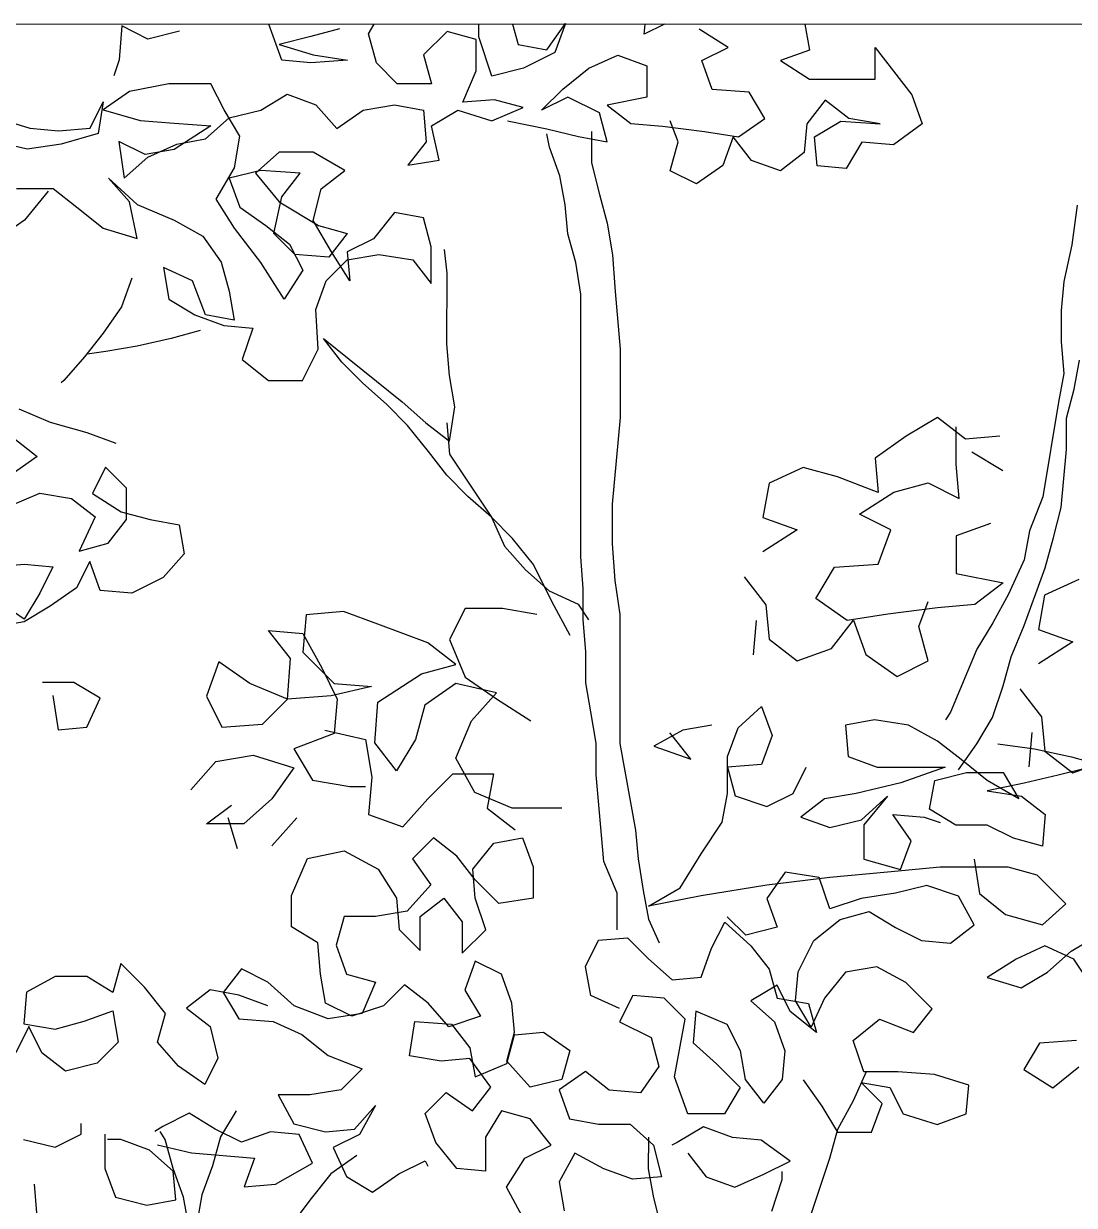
# Model space of a CAD drawing. Header units: millimetres. Extents: x 2810.5 to 2848.4, y 1624.4 to 1676.1.
# Drawn here: x 2836.971 to 2838.274, y 1652.16 to 1653.626 of the extents above; entities that cross this region are included whole.
import ezdxf

# ---------------------------------------------------------------- set-up
doc = ezdxf.new("R2010")
doc.units = ezdxf.units.MM
doc.layers.add('PROIEZIONI_projections', color=145, linetype='Continuous', lineweight=13)
doc.layers.add('VERDE_ALBERI', color=104, linetype='Continuous')

msp = doc.modelspace()

# ---------------------------------------------------------------- linework, layer by layer
at = {"layer": 'PROIEZIONI_projections'}
msp.add_lwpolyline([(2840.414, 1653.6251), (2836.2066, 1653.6251), (2836.2066, 1651.053), (2840.414, 1651.053)], close=True, dxfattribs=at)
at = {"layer": 'VERDE_ALBERI'}
for p, q in [((2837.0925, 1653.6228), (2837.0892, 1653.5805)), ((2837.1251, 1653.6065), (2837.0925, 1653.6228)), ((2837.1642, 1653.6162), (2837.1251, 1653.6065)), ((2837.2911, 1653.5803), (2837.2749, 1653.6251)), ((2837.3628, 1653.6193), (2837.327, 1653.6096)), ((2837.3986, 1653.6128), (2837.4059, 1653.6251)), ((2837.4964, 1653.6159), (2837.467, 1653.5867)), ((2837.5322, 1653.6061), (2837.4964, 1653.6159)), ((2837.5354, 1653.6094), (2837.5354, 1653.6251)), ((2837.5773, 1653.6251), (2837.5843, 1653.5996)), ((2837.6201, 1653.593), (2837.6429, 1653.6256)), ((2837.6429, 1653.6256), (2837.6299, 1653.5898)), ((2837.7661, 1653.6251), (2837.7406, 1653.6125)), ((2837.7406, 1653.6125), (2837.7418, 1653.6251)), ((2837.8448, 1653.5961), (2837.809, 1653.6189)), ((2837.9399, 1653.6251), (2837.9458, 1653.5927)), ((2837.327, 1653.6096), (2837.2879, 1653.5998)), ((2837.4084, 1653.5769), (2837.3986, 1653.6128)), ((2837.5321, 1653.5671), (2837.5322, 1653.6061)), ((2837.5517, 1653.5605), (2837.5354, 1653.6094)), ((2837.2879, 1653.5998), (2837.3302, 1653.5868)), ((2837.3302, 1653.5868), (2837.3726, 1653.5802)), ((2837.467, 1653.5867), (2837.4768, 1653.5508)), ((2837.5843, 1653.5996), (2837.6201, 1653.593)), ((2837.6299, 1653.5898), (2837.5908, 1653.5703)), ((2837.6722, 1653.5702), (2837.708, 1653.5864)), ((2837.708, 1653.5864), (2837.7438, 1653.5734)), ((2837.8122, 1653.5798), (2837.8448, 1653.5961)), ((2837.9458, 1653.5927), (2837.9099, 1653.5797)), ((2838.0272, 1653.5568), (2838.0272, 1653.5959)), ((2838.0272, 1653.5959), (2838.0728, 1653.5372)), ((2837.0892, 1653.5805), (2837.0827, 1653.561)), ((2837.327, 1653.577), (2837.2911, 1653.5803)), ((2837.3726, 1653.5802), (2837.327, 1653.577)), ((2837.4344, 1653.5509), (2837.4084, 1653.5769)), ((2837.7438, 1653.5734), (2837.7438, 1653.5343)), ((2837.8252, 1653.544), (2837.8122, 1653.5798)), ((2837.9099, 1653.5797), (2837.9458, 1653.5569)), ((2837.5158, 1653.528), (2837.5321, 1653.5671)), ((2837.5908, 1653.5703), (2837.5517, 1653.5605)), ((2837.6396, 1653.5442), (2837.6722, 1653.5702)), ((2837.1511, 1653.5511), (2837.1022, 1653.5414)), ((2837.2032, 1653.5511), (2837.1511, 1653.5511)), ((2837.2194, 1653.5185), (2837.2032, 1653.5511)), ((2837.4768, 1653.5508), (2837.4344, 1653.5509)), ((2837.6135, 1653.5181), (2837.6396, 1653.5442)), ((2837.8708, 1653.5407), (2837.8252, 1653.544)), ((2837.9458, 1653.5569), (2838.0272, 1653.5568)), ((2837.0533, 1653.4958), (2837.0696, 1653.5284)), ((2837.0696, 1653.5284), (2837.0631, 1653.4893)), ((2837.1022, 1653.5414), (2837.0696, 1653.5186)), ((2837.265, 1653.5184), (2837.2976, 1653.538)), ((2837.2976, 1653.538), (2837.3334, 1653.5249)), ((2837.5549, 1653.5312), (2837.5158, 1653.528)), ((2837.5907, 1653.5214), (2837.5549, 1653.5312)), ((2837.6461, 1653.5344), (2837.6135, 1653.5181)), ((2837.6852, 1653.5148), (2837.6461, 1653.5344)), ((2837.7438, 1653.5343), (2837.6949, 1653.5246)), ((2837.8903, 1653.5081), (2837.8708, 1653.5407)), ((2837.9653, 1653.5308), (2837.9424, 1653.5015)), ((2837.9946, 1653.508), (2837.9653, 1653.5308)), ((2838.0728, 1653.5372), (2838.0857, 1653.5014)), ((2837.0696, 1653.5186), (2837.1152, 1653.5056)), ((2837.2389, 1653.4859), (2837.2194, 1653.5185)), ((2837.2259, 1653.5087), (2837.265, 1653.5184)), ((2837.3334, 1653.5249), (2837.3595, 1653.4956)), ((2837.3595, 1653.4956), (2837.392, 1653.5183)), ((2837.392, 1653.5183), (2837.4311, 1653.5248)), ((2837.4311, 1653.5248), (2837.467, 1653.5183)), ((2837.467, 1653.5183), (2837.4702, 1653.4792)), ((2837.4767, 1653.4987), (2837.5093, 1653.5182)), ((2837.5093, 1653.5182), (2837.5516, 1653.5052)), ((2837.5516, 1653.5052), (2837.5907, 1653.5214)), ((2837.6949, 1653.479), (2837.6852, 1653.5148)), ((2837.6949, 1653.5246), (2837.7242, 1653.5017)), ((2836.9361, 1653.509), (2836.9784, 1653.4959)), ((2837.1152, 1653.5056), (2837.1575, 1653.5023)), ((2837.1575, 1653.5023), (2837.2031, 1653.499)), ((2837.2031, 1653.499), (2837.1575, 1653.4697)), ((2837.1966, 1653.4827), (2837.2259, 1653.5087)), ((2837.4864, 1653.4564), (2837.4767, 1653.4987)), ((2837.5712, 1653.5051), (2837.62, 1653.4953)), ((2837.7242, 1653.5017), (2837.7633, 1653.4984)), ((2837.7633, 1653.4984), (2837.8154, 1653.4919)), ((2837.7828, 1653.4789), (2837.7731, 1653.505)), ((2837.8578, 1653.4853), (2837.8903, 1653.5081)), ((2837.9424, 1653.5015), (2837.9392, 1653.4657)), ((2837.9522, 1653.4852), (2837.9848, 1653.5048)), ((2837.9848, 1653.5048), (2838.0336, 1653.5015)), ((2838.0336, 1653.5015), (2837.9946, 1653.508)), ((2838.0857, 1653.5014), (2838.0499, 1653.4754)), ((2836.9784, 1653.4959), (2837.0142, 1653.4926)), ((2837.0142, 1653.4926), (2837.0533, 1653.4958)), ((2837.0631, 1653.4893), (2837.0175, 1653.4763)), ((2837.2324, 1653.4468), (2837.2389, 1653.4859)), ((2837.62, 1653.4953), (2837.6591, 1653.4855)), ((2837.6232, 1653.4725), (2837.62, 1653.4888)), ((2837.6591, 1653.4855), (2837.6949, 1653.479)), ((2837.6754, 1653.492), (2837.6753, 1653.4529)), ((2837.8154, 1653.4919), (2837.8578, 1653.4853)), ((2837.8512, 1653.4853), (2837.8382, 1653.4495)), ((2837.874, 1653.456), (2837.8512, 1653.4853)), ((2837.9554, 1653.4494), (2837.9522, 1653.4852)), ((2836.9751, 1653.4699), (2836.9328, 1653.4797)), ((2837.0175, 1653.4763), (2836.9751, 1653.4699)), ((2837.1217, 1653.4632), (2837.0891, 1653.4795)), ((2837.0891, 1653.4795), (2837.0956, 1653.4339)), ((2837.1575, 1653.4697), (2837.1217, 1653.4632)), ((2837.1249, 1653.4599), (2837.1608, 1653.4762)), ((2837.1608, 1653.4762), (2837.1966, 1653.4827)), ((2837.4702, 1653.4792), (2837.4474, 1653.4499)), ((2837.6362, 1653.4367), (2837.6232, 1653.4725)), ((2837.773, 1653.4431), (2837.7828, 1653.4789)), ((2838.0108, 1653.4787), (2837.9912, 1653.4461)), ((2838.0499, 1653.4754), (2838.0108, 1653.4787)), ((2837.0956, 1653.4339), (2837.1249, 1653.4599)), ((2837.2878, 1653.4663), (2837.2584, 1653.4403)), ((2837.3301, 1653.4663), (2837.2878, 1653.4663)), ((2837.3692, 1653.4434), (2837.3301, 1653.4663)), ((2837.4474, 1653.4499), (2837.4864, 1653.4564)), ((2837.9098, 1653.4429), (2837.874, 1653.456)), ((2837.9392, 1653.4657), (2837.9098, 1653.4429)), ((2837.2096, 1653.4078), (2837.2324, 1653.4468)), ((2837.265, 1653.4435), (2837.2259, 1653.4338)), ((2837.2584, 1653.4403), (2837.2877, 1653.4044)), ((2837.3138, 1653.4402), (2837.265, 1653.4435)), ((2837.291, 1653.4109), (2837.3138, 1653.4402)), ((2837.3398, 1653.4207), (2837.3692, 1653.4434)), ((2837.6753, 1653.4529), (2837.6851, 1653.4138)), ((2837.8056, 1653.4268), (2837.773, 1653.4431)), ((2837.8382, 1653.4495), (2837.8056, 1653.4268)), ((2837.9912, 1653.4461), (2837.9554, 1653.4494)), ((2837.1021, 1653.4046), (2837.076, 1653.4339)), ((2837.076, 1653.4339), (2837.1118, 1653.4013)), ((2837.2259, 1653.4338), (2837.2389, 1653.398)), ((2837.6427, 1653.4008), (2837.6362, 1653.4367)), ((2836.962, 1653.421), (2837.0076, 1653.421)), ((2837.0011, 1653.4177), (2836.9718, 1653.3819)), ((2837.0076, 1653.421), (2837.0369, 1653.3981)), ((2837.2812, 1653.3654), (2837.291, 1653.4109)), ((2837.33, 1653.3816), (2837.3398, 1653.4207)), ((2837.6851, 1653.4138), (2837.6948, 1653.378)), ((2837.0369, 1653.3981), (2837.0695, 1653.3721)), ((2837.1118, 1653.359), (2837.1021, 1653.4046)), ((2837.1118, 1653.4013), (2837.1574, 1653.3818)), ((2837.2323, 1653.3719), (2837.2096, 1653.4078)), ((2837.2389, 1653.398), (2837.2714, 1653.3751)), ((2837.2877, 1653.4044), (2837.3365, 1653.3751)), ((2837.6459, 1653.365), (2837.6427, 1653.4008)), ((2838.2778, 1653.4003), (2838.2713, 1653.3514)), ((2836.9718, 1653.3819), (2836.9392, 1653.3592)), ((2837.1574, 1653.3818), (2837.1932, 1653.3622)), ((2837.3528, 1653.3425), (2837.33, 1653.3816)), ((2837.431, 1653.3913), (2837.4049, 1653.3587)), ((2837.4668, 1653.3847), (2837.431, 1653.3913)), ((2837.4766, 1653.3489), (2837.4668, 1653.3847)), ((2837.0695, 1653.3721), (2837.1118, 1653.359)), ((2837.2649, 1653.3295), (2837.2323, 1653.3719)), ((2837.2714, 1653.3751), (2837.3007, 1653.3523)), ((2837.3365, 1653.3751), (2837.3724, 1653.3653)), ((2837.6948, 1653.378), (2837.7013, 1653.3389)), ((2837.1932, 1653.3622), (2837.216, 1653.3296)), ((2837.3072, 1653.3393), (2837.2812, 1653.3654)), ((2837.3007, 1653.3523), (2837.317, 1653.3197)), ((2837.3724, 1653.3653), (2837.3495, 1653.336)), ((2837.4049, 1653.3587), (2837.3723, 1653.3425)), ((2837.6557, 1653.3292), (2837.6459, 1653.365)), ((2837.3495, 1653.336), (2837.3072, 1653.3393)), ((2837.3756, 1653.3066), (2837.3528, 1653.3425)), ((2837.3723, 1653.3425), (2837.3756, 1653.3066)), ((2837.3723, 1653.3327), (2837.4114, 1653.3392)), ((2837.4114, 1653.3392), (2837.4538, 1653.3326)), ((2837.4765, 1653.3033), (2837.4766, 1653.3489)), ((2837.4961, 1653.3163), (2837.4929, 1653.3456)), ((2837.7013, 1653.3389), (2837.7045, 1653.2933)), ((2838.2713, 1653.3514), (2838.2614, 1653.3058)), ((2837.1802, 1653.3068), (2837.1443, 1653.3231)), ((2837.1443, 1653.3231), (2837.1508, 1653.2841)), ((2837.216, 1653.3296), (2837.2257, 1653.2938)), ((2837.2941, 1653.2839), (2837.2649, 1653.3295)), ((2837.3463, 1653.3067), (2837.3723, 1653.3327)), ((2837.4538, 1653.3326), (2837.4765, 1653.3033)), ((2837.6622, 1653.2901), (2837.6557, 1653.3292)), ((2837.1052, 1653.3101), (2837.0922, 1653.2743)), ((2837.317, 1653.3197), (2837.2941, 1653.2839)), ((2837.496, 1653.2284), (2837.4961, 1653.3163)), ((2837.1964, 1653.2645), (2837.1802, 1653.3068)), ((2837.2257, 1653.2938), (2837.2322, 1653.2579)), ((2837.3332, 1653.2709), (2837.3463, 1653.3067)), ((2837.7045, 1653.2933), (2837.7109, 1653.2217)), ((2838.2614, 1653.3058), (2838.2582, 1653.27)), ((2837.1508, 1653.2841), (2837.1834, 1653.2645)), ((2837.6619, 1652.9644), (2837.6622, 1653.2901)), ((2837.0922, 1653.2743), (2837.0694, 1653.2418)), ((2837.1834, 1653.2645), (2837.2192, 1653.2514)), ((2837.2322, 1653.2579), (2837.1964, 1653.2645)), ((2837.3364, 1653.222), (2837.3332, 1653.2709)), ((2838.2582, 1653.27), (2838.2581, 1653.2309)), ((2837.2192, 1653.2514), (2837.255, 1653.2481)), ((2837.0694, 1653.2418), (2837.0465, 1653.2125)), ((2837.154, 1653.2352), (2837.1117, 1653.2255)), ((2837.1899, 1653.2449), (2837.154, 1653.2352)), ((2837.255, 1653.2481), (2837.2419, 1653.2091)), ((2837.3657, 1653.2057), (2837.3429, 1653.235)), ((2837.3429, 1653.235), (2837.4406, 1653.1568)), ((2837.1117, 1653.2255), (2837.0726, 1653.219)), ((2837.3168, 1653.1829), (2837.3364, 1653.222)), ((2837.4992, 1653.1893), (2837.496, 1653.2284)), ((2837.7109, 1653.2217), (2837.7109, 1653.137)), ((2838.2581, 1653.2309), (2838.2613, 1653.1918)), ((2837.0465, 1653.2125), (2837.0205, 1653.1832)), ((2837.0726, 1653.219), (2837.0498, 1653.2157)), ((2837.2419, 1653.2091), (2837.2745, 1653.183)), ((2837.3917, 1653.1796), (2837.3657, 1653.2057)), ((2838.2743, 1653.1723), (2838.2809, 1653.2081)), ((2838.2613, 1653.1918), (2838.2548, 1653.156)), ((2837.0205, 1653.1832), (2837.0172, 1653.18)), ((2837.2745, 1653.183), (2837.3168, 1653.1829)), ((2837.421, 1653.1535), (2837.3917, 1653.1796)), ((2837.5057, 1653.1502), (2837.4992, 1653.1893)), ((2838.2645, 1653.1365), (2838.2743, 1653.1723)), ((2837.0041, 1653.1311), (2836.9651, 1653.1474)), ((2837.4471, 1653.1274), (2837.421, 1653.1535)), ((2837.4406, 1653.1568), (2837.4699, 1653.1307)), ((2837.4991, 1653.1079), (2837.5057, 1653.1502)), ((2838.2548, 1653.156), (2838.2351, 1653.0388)), ((2837.7109, 1653.137), (2837.701, 1653.0295)), ((2838.1044, 1653.1373), (2838.0658, 1653.114)), ((2838.1393, 1653.1102), (2838.1044, 1653.1373)), ((2838.2645, 1653.0974), (2838.2645, 1653.1365)), ((2837.0497, 1653.118), (2837.0041, 1653.1311)), ((2837.0855, 1653.105), (2837.0497, 1653.118)), ((2837.4731, 1653.0949), (2837.4471, 1653.1274)), ((2837.4699, 1653.1307), (2837.4991, 1653.1079)), ((2837.4959, 1653.1307), (2837.4991, 1653.0916)), ((2838.1277, 1653.0793), (2838.1277, 1653.1257)), ((2836.9585, 1653.1116), (2836.9878, 1653.0888)), ((2838.0658, 1653.114), (2838.0271, 1653.0869)), ((2838.1819, 1653.1141), (2838.1393, 1653.1102)), ((2836.9878, 1653.0888), (2836.9552, 1653.066)), ((2837.4959, 1653.0655), (2837.4731, 1653.0949)), ((2837.4991, 1653.0916), (2837.5512, 1653.0134)), ((2838.1471, 1653.0948), (2838.1858, 1653.0716)), ((2838.2579, 1653.0257), (2838.2645, 1653.0974)), ((2837.0725, 1653.0757), (2837.0562, 1653.0431)), ((2837.0985, 1653.0496), (2837.0725, 1653.0757)), ((2837.9381, 1653.0752), (2837.8956, 1653.0558)), ((2837.9807, 1653.0636), (2837.9381, 1653.0752)), ((2838.0271, 1653.0869), (2838.031, 1653.0443)), ((2838.1316, 1653.0367), (2838.1277, 1653.0793)), ((2837.5219, 1653.0394), (2837.4959, 1653.0655)), ((2838.031, 1653.0443), (2837.9807, 1653.0636)), ((2837.0985, 1653.0105), (2837.0985, 1653.0496)), ((2837.8956, 1653.0558), (2837.8879, 1653.0133)), ((2838.0078, 1653.0172), (2838.0504, 1653.0444)), ((2838.0504, 1653.0444), (2838.0929, 1653.056)), ((2838.0929, 1653.056), (2838.1316, 1653.0367)), ((2836.9519, 1653.0269), (2836.991, 1653.0432)), ((2836.991, 1653.0432), (2837.0301, 1653.0366)), ((2837.0301, 1653.0366), (2837.0594, 1653.0138)), ((2837.0562, 1653.0431), (2837.092, 1653.0203)), ((2837.5512, 1653.0134), (2837.5219, 1653.0394)), ((2837.701, 1653.0295), (2837.701, 1652.9807)), ((2838.2351, 1653.0388), (2838.2188, 1652.9965)), ((2837.092, 1653.0203), (2837.1278, 1653.0105)), ((2838.0465, 1652.9979), (2838.0078, 1653.0172)), ((2838.2481, 1652.9867), (2838.2579, 1653.0257)), ((2837.0594, 1653.0138), (2837.0398, 1652.9715)), ((2837.0756, 1652.9812), (2837.0985, 1653.0105)), ((2837.1278, 1653.0105), (2837.1636, 1653.0039)), ((2837.1636, 1653.0039), (2837.1701, 1652.9681)), ((2837.5512, 1653.0134), (2837.5674, 1652.9775)), ((2837.5772, 1652.9873), (2837.5512, 1653.0134)), ((2837.8879, 1653.0133), (2837.9304, 1652.9978)), ((2838.1704, 1653.0058), (2838.1278, 1652.9903)), ((2837.6032, 1652.9547), (2837.5772, 1652.9873)), ((2837.9304, 1652.9978), (2837.8879, 1652.9707)), ((2838.0311, 1652.9553), (2838.0465, 1652.9979)), ((2838.1278, 1652.9903), (2838.1278, 1652.9438)), ((2838.2188, 1652.9965), (2838.2123, 1652.9606)), ((2838.2383, 1652.9509), (2838.2481, 1652.9867)), ((2837.0398, 1652.9715), (2837.0756, 1652.9812)), ((2837.5674, 1652.9775), (2837.5935, 1652.9482)), ((2837.701, 1652.9807), (2837.7042, 1652.9351)), ((2837.0528, 1652.9585), (2837.0365, 1652.9259)), ((2837.0658, 1652.9226), (2837.0528, 1652.9585)), ((2837.1701, 1652.9681), (2837.144, 1652.9388)), ((2837.6651, 1652.9253), (2837.6619, 1652.9644)), ((2838.2123, 1652.9606), (2838.1927, 1652.9183)), ((2836.9356, 1652.952), (2836.9714, 1652.9553)), ((2836.9714, 1652.9553), (2837.0072, 1652.952)), ((2837.0072, 1652.952), (2836.9909, 1652.9194)), ((2837.5935, 1652.9482), (2837.6227, 1652.9221)), ((2837.626, 1652.9091), (2837.6032, 1652.9547)), ((2837.9537, 1652.9127), (2837.9769, 1652.9514)), ((2837.9769, 1652.9514), (2838.0311, 1652.9553)), ((2838.1278, 1652.9438), (2838.1859, 1652.9323)), ((2838.2122, 1652.8792), (2838.2383, 1652.9509)), ((2837.144, 1652.9388), (2837.1049, 1652.9193)), ((2837.7042, 1652.9351), (2837.7106, 1652.8927)), ((2837.8647, 1652.9397), (2837.8918, 1652.9049)), ((2838.1859, 1652.9323), (2838.1511, 1652.9051)), ((2838.28, 1652.9363), (2838.2374, 1652.917)), ((2836.9713, 1652.8869), (2836.929, 1652.9162)), ((2836.9909, 1652.9194), (2836.9713, 1652.8869)), ((2837.0365, 1652.9259), (2837.0039, 1652.9031)), ((2837.1049, 1652.9193), (2837.0658, 1652.9226)), ((2837.6227, 1652.9221), (2837.6586, 1652.9058)), ((2837.665, 1652.8862), (2837.6651, 1652.9253)), ((2837.9925, 1652.8856), (2837.9537, 1652.9127)), ((2838.1927, 1652.9183), (2838.1731, 1652.8825)), ((2838.2374, 1652.917), (2838.2297, 1652.8744)), ((2837.0039, 1652.9031), (2836.9713, 1652.8836)), ((2837.5186, 1652.9004), (2837.4992, 1652.8617)), ((2837.565, 1652.9004), (2837.5186, 1652.9004)), ((2837.6076, 1652.8927), (2837.565, 1652.9004)), ((2837.6487, 1652.8667), (2837.626, 1652.9091)), ((2837.6586, 1652.9058), (2837.6716, 1652.8862)), ((2837.8918, 1652.9049), (2837.8957, 1652.8623)), ((2838.1047, 1652.9012), (2838.0428, 1652.8934)), ((2838.0815, 1652.878), (2838.093, 1652.909)), ((2838.1511, 1652.9051), (2838.1047, 1652.9012)), ((2836.9713, 1652.8836), (2836.9322, 1652.8771)), ((2837.3212, 1652.8925), (2837.3174, 1652.846)), ((2837.3676, 1652.8964), (2837.3212, 1652.8925)), ((2837.4102, 1652.8809), (2837.3676, 1652.8964)), ((2837.6683, 1652.8472), (2837.665, 1652.8862)), ((2837.7106, 1652.8927), (2837.7105, 1652.7331)), ((2837.8764, 1652.843), (2837.8802, 1652.8855)), ((2837.9731, 1652.8508), (2838.0002, 1652.8857)), ((2838.0428, 1652.8934), (2837.9925, 1652.8856)), ((2838.0002, 1652.8857), (2838.0157, 1652.8431)), ((2837.3019, 1652.8383), (2837.2748, 1652.8731)), ((2837.2748, 1652.8731), (2837.3174, 1652.8693)), ((2837.3174, 1652.8693), (2837.3406, 1652.8267)), ((2837.4722, 1652.8578), (2837.4102, 1652.8809)), ((2838.0931, 1652.8354), (2838.0815, 1652.878)), ((2838.1731, 1652.8825), (2838.1535, 1652.85)), ((2838.1959, 1652.8402), (2838.2122, 1652.8792)), ((2838.2297, 1652.8744), (2838.2723, 1652.8589)), ((2837.507, 1652.8307), (2837.4722, 1652.8578)), ((2837.4992, 1652.8617), (2837.5186, 1652.8153)), ((2837.8957, 1652.8623), (2837.9306, 1652.8353)), ((2838.2723, 1652.8589), (2838.2298, 1652.8318)), ((2837.3174, 1652.846), (2837.3561, 1652.8074)), ((2837.6682, 1652.8081), (2837.6683, 1652.8472)), ((2837.9306, 1652.8353), (2837.9731, 1652.8508)), ((2838.0157, 1652.8431), (2838.0544, 1652.816)), ((2838.1535, 1652.85), (2838.1209, 1652.7718)), ((2838.1861, 1652.8043), (2838.1959, 1652.8402)), ((2837.2129, 1652.8343), (2837.1975, 1652.7917)), ((2837.2516, 1652.8073), (2837.2129, 1652.8343)), ((2837.2981, 1652.788), (2837.3019, 1652.8383)), ((2837.3406, 1652.8267), (2837.36, 1652.788)), ((2837.4645, 1652.8191), (2837.507, 1652.8307)), ((2838.0544, 1652.816), (2838.0931, 1652.8354)), ((2837.4103, 1652.7842), (2837.4645, 1652.8191)), ((2837.5186, 1652.8153), (2837.5574, 1652.7882)), ((2837.0331, 1652.8087), (2836.9941, 1652.8087)), ((2837.0657, 1652.7891), (2837.0331, 1652.8087)), ((2837.2981, 1652.788), (2837.2516, 1652.8073)), ((2837.4026, 1652.8035), (2837.3523, 1652.7919)), ((2837.3561, 1652.8074), (2837.4026, 1652.8035)), ((2837.507, 1652.8075), (2837.4684, 1652.7804)), ((2837.5574, 1652.7959), (2837.507, 1652.8075)), ((2837.5264, 1652.7611), (2837.5574, 1652.7959)), ((2837.6747, 1652.7722), (2837.6682, 1652.8081)), ((2838.173, 1652.7653), (2838.1861, 1652.8043)), ((2838.2066, 1652.8008), (2838.2337, 1652.766)), ((2837.0071, 1652.7924), (2837.0135, 1652.75)), ((2837.0494, 1652.7533), (2837.0657, 1652.7891)), ((2837.1975, 1652.7917), (2837.2169, 1652.7531)), ((2837.2672, 1652.757), (2837.2981, 1652.788)), ((2837.3523, 1652.7919), (2837.2981, 1652.788)), ((2837.36, 1652.788), (2837.3562, 1652.7455)), ((2837.4065, 1652.7339), (2837.4103, 1652.7842)), ((2837.4684, 1652.7804), (2837.4568, 1652.7378)), ((2837.5574, 1652.7882), (2837.6, 1652.7612)), ((2837.6812, 1652.7332), (2837.6747, 1652.7722)), ((2837.8571, 1652.7525), (2837.8864, 1652.7786)), ((2837.8864, 1652.7786), (2837.8994, 1652.7427)), ((2838.1209, 1652.7718), (2838.1144, 1652.7621)), ((2838.2337, 1652.766), (2838.2376, 1652.7235)), ((2837.0135, 1652.75), (2837.0494, 1652.7533)), ((2837.2169, 1652.7531), (2837.2672, 1652.757)), ((2837.5071, 1652.7146), (2837.5264, 1652.7611)), ((2837.8245, 1652.7558), (2837.7887, 1652.7493)), ((2837.844, 1652.7167), (2837.8571, 1652.7525)), ((2838.0264, 1652.7621), (2837.9906, 1652.7557)), ((2837.9906, 1652.7557), (2837.9938, 1652.7166)), ((2838.0688, 1652.7556), (2838.0264, 1652.7621)), ((2838.1046, 1652.736), (2838.0688, 1652.7556)), ((2838.1534, 1652.7327), (2838.173, 1652.7653)), ((2837.3562, 1652.7455), (2837.3059, 1652.7261)), ((2837.3446, 1652.7493), (2837.3949, 1652.7378)), ((2837.3949, 1652.7378), (2837.4027, 1652.6913)), ((2837.4568, 1652.7378), (2837.4336, 1652.6991)), ((2837.7887, 1652.7493), (2837.7528, 1652.7298)), ((2837.7756, 1652.7428), (2837.7724, 1652.7461)), ((2837.7984, 1652.7135), (2837.7756, 1652.7428)), ((2837.8994, 1652.7427), (2837.8864, 1652.7069)), ((2838.2183, 1652.7041), (2838.2221, 1652.7467)), ((2837.3059, 1652.7261), (2837.3291, 1652.6874)), ((2837.4336, 1652.6991), (2837.4065, 1652.7339)), ((2837.6812, 1652.6941), (2837.6812, 1652.7332)), ((2837.7105, 1652.7331), (2837.7299, 1652.6256)), ((2837.7528, 1652.7298), (2837.7984, 1652.7135)), ((2838.1339, 1652.7132), (2838.1046, 1652.736)), ((2838.1306, 1652.7002), (2838.1534, 1652.7327)), ((2838.1795, 1652.7327), (2838.2251, 1652.7261)), ((2838.2251, 1652.7261), (2838.2707, 1652.7163)), ((2838.2376, 1652.7235), (2838.2725, 1652.6964)), ((2837.1782, 1652.6756), (2837.2092, 1652.7105)), ((2837.2092, 1652.7105), (2837.2556, 1652.7183)), ((2837.2556, 1652.7183), (2837.3059, 1652.7028)), ((2837.5304, 1652.6721), (2837.5071, 1652.7146)), ((2837.844, 1652.6711), (2837.844, 1652.7167)), ((2837.9938, 1652.7166), (2838.0297, 1652.7035)), ((2838.1664, 1652.6871), (2838.1339, 1652.7132)), ((2838.2707, 1652.7163), (2838.3065, 1652.7065)), ((2838.2725, 1652.6964), (2838.315, 1652.7119)), ((2837.3059, 1652.7028), (2837.2788, 1652.6641)), ((2837.4723, 1652.6643), (2837.5033, 1652.6953)), ((2837.5033, 1652.6953), (2837.5536, 1652.6953)), ((2837.5536, 1652.6953), (2837.5459, 1652.6528)), ((2837.6908, 1652.5866), (2837.6812, 1652.6941)), ((2837.8864, 1652.7069), (2837.844, 1652.7037)), ((2837.844, 1652.7037), (2837.8537, 1652.6679)), ((2837.9254, 1652.671), (2837.9417, 1652.7036)), ((2838.0297, 1652.7035), (2838.1143, 1652.7034)), ((2838.1143, 1652.7034), (2838.0589, 1652.684)), ((2838.1013, 1652.6872), (2838.1404, 1652.6969)), ((2838.1404, 1652.6969), (2838.186, 1652.6969)), ((2838.186, 1652.6969), (2838.2055, 1652.6643)), ((2838.2544, 1652.6935), (2838.212, 1652.6838)), ((2838.3065, 1652.7065), (2838.2544, 1652.6935)), ((2837.3291, 1652.6874), (2837.3756, 1652.6797)), ((2837.3756, 1652.6797), (2837.3949, 1652.6797)), ((2837.4027, 1652.6913), (2837.3988, 1652.6449)), ((2838.0589, 1652.684), (2838.0036, 1652.671)), ((2838.0947, 1652.6514), (2838.1013, 1652.6872)), ((2838.2055, 1652.6643), (2838.1664, 1652.6871)), ((2838.212, 1652.6838), (2838.1664, 1652.6741)), ((2837.2788, 1652.6641), (2837.244, 1652.6331)), ((2837.4414, 1652.6294), (2837.4723, 1652.6643)), ((2837.5768, 1652.6528), (2837.5304, 1652.6721)), ((2837.8374, 1652.6353), (2837.844, 1652.6711)), ((2837.8537, 1652.6679), (2837.8928, 1652.6548)), ((2837.8928, 1652.6548), (2837.9254, 1652.671)), ((2837.9645, 1652.6645), (2837.9351, 1652.6417)), ((2838.0036, 1652.671), (2837.9645, 1652.6645)), ((2838.0101, 1652.6384), (2838.0426, 1652.6677)), ((2838.0426, 1652.6677), (2838.0133, 1652.6319)), ((2838.1664, 1652.6741), (2838.2087, 1652.6675)), ((2838.2087, 1652.6675), (2838.238, 1652.6447)), ((2837.1976, 1652.6331), (2837.2285, 1652.6563)), ((2837.5459, 1652.6528), (2837.5807, 1652.6257)), ((2837.6387, 1652.6528), (2837.5768, 1652.6528)), ((2838.1273, 1652.6318), (2838.0947, 1652.6514)), ((2837.2363, 1652.6022), (2837.2247, 1652.6409)), ((2837.3098, 1652.6409), (2837.2789, 1652.6061)), ((2837.3988, 1652.6449), (2837.4414, 1652.6294)), ((2837.8113, 1652.5962), (2837.8374, 1652.6353)), ((2837.9351, 1652.6417), (2837.971, 1652.6287)), ((2837.971, 1652.6287), (2838.0101, 1652.6384)), ((2838.0719, 1652.6123), (2838.0491, 1652.6449)), ((2838.0491, 1652.6449), (2838.0882, 1652.6416)), ((2838.0882, 1652.6416), (2838.1078, 1652.6351)), ((2838.238, 1652.6447), (2838.2347, 1652.6056)), ((2837.244, 1652.6331), (2837.1976, 1652.6331)), ((2837.7299, 1652.6256), (2837.7332, 1652.5898)), ((2838.0133, 1652.6319), (2838.0133, 1652.5895)), ((2838.1664, 1652.6317), (2838.1273, 1652.6318)), ((2838.1989, 1652.6154), (2838.1664, 1652.6317)), ((2837.4792, 1652.6161), (2837.4531, 1652.5901)), ((2837.5084, 1652.5933), (2837.4792, 1652.6161)), ((2837.528, 1652.577), (2837.5541, 1652.6095)), ((2837.5541, 1652.6095), (2837.5899, 1652.616)), ((2837.5899, 1652.616), (2837.6029, 1652.5801)), ((2838.0588, 1652.5765), (2838.0719, 1652.6123)), ((2838.2347, 1652.6056), (2838.1989, 1652.6154)), ((2837.3032, 1652.5446), (2837.3228, 1652.5902)), ((2837.3228, 1652.5902), (2837.3684, 1652.5999)), ((2837.3684, 1652.5999), (2837.4107, 1652.5771)), ((2837.4531, 1652.5901), (2837.4758, 1652.5575)), ((2837.5312, 1652.5639), (2837.5084, 1652.5933)), ((2837.7852, 1652.5539), (2837.8113, 1652.5962)), ((2837.4107, 1652.5771), (2837.4335, 1652.5412)), ((2837.5312, 1652.5411), (2837.528, 1652.577)), ((2837.6029, 1652.5801), (2837.6028, 1652.5411)), ((2837.7071, 1652.5475), (2837.6908, 1652.5866)), ((2837.7332, 1652.5898), (2837.7396, 1652.5507)), ((2838.0133, 1652.5895), (2838.0588, 1652.5765)), ((2838.1077, 1652.5797), (2838.0426, 1652.5732)), ((2838.1924, 1652.5796), (2838.1077, 1652.5797)), ((2838.1501, 1652.5894), (2838.1565, 1652.5471)), ((2838.2282, 1652.5698), (2838.1924, 1652.5796)), ((2837.5605, 1652.5346), (2837.5312, 1652.5639)), ((2837.9155, 1652.5733), (2837.8927, 1652.5408)), ((2837.9709, 1652.5668), (2837.8927, 1652.5571)), ((2837.9579, 1652.5668), (2837.9155, 1652.5733)), ((2837.9709, 1652.5277), (2837.9579, 1652.5668)), ((2838.0426, 1652.5732), (2837.9709, 1652.5668)), ((2838.264, 1652.5339), (2838.2282, 1652.5698)), ((2837.4758, 1652.5575), (2837.4465, 1652.5249)), ((2837.707, 1652.5019), (2837.7071, 1652.5475)), ((2837.7396, 1652.5507), (2837.7461, 1652.5149)), ((2837.7461, 1652.5312), (2837.7852, 1652.5539)), ((2837.8927, 1652.5571), (2837.8113, 1652.5441)), ((2838.0523, 1652.5472), (2838.01, 1652.5407)), ((2838.0914, 1652.5569), (2838.0523, 1652.5472)), ((2838.1305, 1652.5438), (2838.0914, 1652.5569)), ((2838.1565, 1652.5471), (2838.1891, 1652.521)), ((2837.3032, 1652.5055), (2837.3032, 1652.5446)), ((2837.4335, 1652.5412), (2837.4367, 1652.5021)), ((2837.4628, 1652.5184), (2837.4921, 1652.5412)), ((2837.4921, 1652.5412), (2837.5149, 1652.5118)), ((2837.5442, 1652.502), (2837.5312, 1652.5411)), ((2837.6028, 1652.5411), (2837.5605, 1652.5346)), ((2837.8113, 1652.5441), (2837.7461, 1652.5312)), ((2837.8927, 1652.5408), (2837.9057, 1652.505)), ((2838.01, 1652.5407), (2837.9709, 1652.5277)), ((2838.15, 1652.508), (2838.1305, 1652.5438)), ((2838.2347, 1652.5079), (2838.264, 1652.5339)), ((2837.3683, 1652.5185), (2837.3585, 1652.4827)), ((2837.4074, 1652.5184), (2837.3683, 1652.5185)), ((2837.4465, 1652.5249), (2837.4074, 1652.5184)), ((2837.4627, 1652.4761), (2837.4628, 1652.5184)), ((2837.8666, 1652.4952), (2837.8438, 1652.518)), ((2837.9839, 1652.5147), (2838.0197, 1652.5244)), ((2838.0197, 1652.5244), (2838.0523, 1652.5048)), ((2838.1891, 1652.521), (2838.2347, 1652.5079)), ((2837.3357, 1652.4859), (2837.3032, 1652.5055)), ((2837.4367, 1652.5021), (2837.4627, 1652.4761)), ((2837.5149, 1652.5118), (2837.5149, 1652.4728)), ((2837.5149, 1652.4728), (2837.5442, 1652.502)), ((2837.7461, 1652.5149), (2837.7591, 1652.4856)), ((2837.8243, 1652.479), (2837.8406, 1652.5115)), ((2837.8406, 1652.5115), (2837.8731, 1652.4822)), ((2837.9057, 1652.505), (2837.8666, 1652.4952)), ((2837.9513, 1652.4886), (2837.9839, 1652.5147)), ((2838.0523, 1652.5048), (2838.0848, 1652.4885)), ((2838.1206, 1652.4852), (2838.15, 1652.508)), ((2837.6679, 1652.4563), (2837.6842, 1652.4889)), ((2837.6842, 1652.4889), (2837.7201, 1652.4921)), ((2837.7201, 1652.4921), (2837.7461, 1652.466)), ((2837.9317, 1652.4496), (2837.9513, 1652.4886)), ((2838.0848, 1652.4885), (2838.1206, 1652.4852)), ((2838.2705, 1652.4753), (2838.303, 1652.4948)), ((2837.339, 1652.4469), (2837.3357, 1652.4859)), ((2837.3585, 1652.4827), (2837.3715, 1652.4468)), ((2837.8112, 1652.4432), (2837.8243, 1652.479)), ((2837.8731, 1652.4822), (2837.8959, 1652.4529)), ((2838.2379, 1652.4819), (2838.202, 1652.4656)), ((2838.2737, 1652.4655), (2838.2379, 1652.4819)), ((2838.2411, 1652.4493), (2838.2705, 1652.4753)), ((2837.0914, 1652.4601), (2837.0816, 1652.4243)), ((2837.1207, 1652.4308), (2837.0914, 1652.4601)), ((2837.5311, 1652.463), (2837.5181, 1652.4272)), ((2837.5637, 1652.4467), (2837.5311, 1652.463)), ((2837.7461, 1652.466), (2837.7754, 1652.4399)), ((2838.202, 1652.4656), (2838.1662, 1652.4428)), ((2838.2997, 1652.4264), (2838.2737, 1652.4655)), ((2837.01, 1652.4439), (2836.9742, 1652.4244)), ((2837.0491, 1652.4439), (2837.01, 1652.4439)), ((2837.0816, 1652.4243), (2837.0491, 1652.4439)), ((2837.2413, 1652.4535), (2837.2184, 1652.4242)), ((2837.2738, 1652.4371), (2837.2413, 1652.4535)), ((2837.3454, 1652.411), (2837.339, 1652.4469)), ((2837.3715, 1652.4468), (2837.4073, 1652.437)), ((2837.5767, 1652.4108), (2837.5637, 1652.4467)), ((2837.6744, 1652.4205), (2837.6679, 1652.4563)), ((2837.8959, 1652.4529), (2837.9056, 1652.417)), ((2837.9284, 1652.4137), (2837.9317, 1652.4496)), ((2837.9903, 1652.4495), (2837.9643, 1652.417)), ((2838.0294, 1652.456), (2837.9903, 1652.4495)), ((2838.0652, 1652.4364), (2838.0294, 1652.456)), ((2838.2085, 1652.4298), (2838.2411, 1652.4493)), ((2837.1468, 1652.3982), (2837.1207, 1652.4308)), ((2837.3063, 1652.4078), (2837.2738, 1652.4371)), ((2837.4073, 1652.437), (2837.391, 1652.398)), ((2837.4432, 1652.4337), (2837.4171, 1652.4077)), ((2837.4725, 1652.4109), (2837.4432, 1652.4337)), ((2837.7754, 1652.4399), (2837.8112, 1652.4432)), ((2837.9056, 1652.4333), (2837.8731, 1652.4138)), ((2837.9219, 1652.4007), (2837.9056, 1652.4333)), ((2838.0978, 1652.4038), (2838.0652, 1652.4364)), ((2838.1662, 1652.4428), (2838.2085, 1652.4298)), ((2836.9742, 1652.4244), (2836.9709, 1652.3853)), ((2837.2021, 1652.4274), (2837.1728, 1652.4047)), ((2837.238, 1652.4209), (2837.2021, 1652.4274)), ((2837.2184, 1652.4242), (2837.2379, 1652.3916)), ((2837.2738, 1652.4078), (2837.238, 1652.4209)), ((2837.5181, 1652.4272), (2837.5376, 1652.3946)), ((2837.7102, 1652.4042), (2837.6744, 1652.4205)), ((2837.7265, 1652.4204), (2837.7102, 1652.3879)), ((2837.7656, 1652.4172), (2837.7265, 1652.4204)), ((2837.7916, 1652.3911), (2837.7656, 1652.4172)), ((2837.9056, 1652.417), (2837.9447, 1652.4105)), ((2837.9643, 1652.417), (2837.9479, 1652.3812)), ((2837.0458, 1652.3885), (2837.0816, 1652.4015)), ((2837.0816, 1652.4015), (2837.0881, 1652.3624)), ((2837.1728, 1652.4047), (2837.2021, 1652.3818)), ((2837.3487, 1652.3915), (2837.3063, 1652.4078)), ((2837.378, 1652.3947), (2837.3454, 1652.411)), ((2837.4171, 1652.4077), (2837.378, 1652.3947)), ((2837.4985, 1652.3816), (2837.4725, 1652.4109)), ((2837.5799, 1652.375), (2837.5767, 1652.4108)), ((2837.8046, 1652.4008), (2837.8014, 1652.3618)), ((2837.8437, 1652.3845), (2837.8046, 1652.4008)), ((2837.8731, 1652.4138), (2837.9023, 1652.3877)), ((2837.9544, 1652.3746), (2837.9219, 1652.4007)), ((2837.9479, 1652.3812), (2837.9284, 1652.4137)), ((2837.9447, 1652.4105), (2837.9544, 1652.3746)), ((2838.0749, 1652.3745), (2838.0978, 1652.4038)), ((2836.9709, 1652.3853), (2837.0099, 1652.3788)), ((2837.0099, 1652.3788), (2837.0458, 1652.3885)), ((2837.1369, 1652.3624), (2837.1468, 1652.3982)), ((2837.2379, 1652.3916), (2837.2803, 1652.3883)), ((2837.2803, 1652.3883), (2837.3161, 1652.372)), ((2837.391, 1652.398), (2837.3487, 1652.3915)), ((2837.4496, 1652.3458), (2837.4561, 1652.3881)), ((2837.4561, 1652.3881), (2837.5017, 1652.3848)), ((2837.5376, 1652.3946), (2837.4985, 1652.3816)), ((2837.5017, 1652.3848), (2837.5245, 1652.3555)), ((2837.7102, 1652.3879), (2837.7493, 1652.3683)), ((2837.7785, 1652.3194), (2837.7916, 1652.3911)), ((2837.9023, 1652.3877), (2837.9153, 1652.3519)), ((2838, 1652.3648), (2838.0326, 1652.3909)), ((2838.0326, 1652.3909), (2838.0749, 1652.3745)), ((2836.9774, 1652.3821), (2836.9611, 1652.3495)), ((2836.9936, 1652.3495), (2836.9774, 1652.3821)), ((2837.2021, 1652.3818), (2837.2118, 1652.3428)), ((2837.3161, 1652.372), (2837.3486, 1652.3459)), ((2837.5701, 1652.3392), (2837.5799, 1652.375)), ((2837.5701, 1652.3359), (2837.5799, 1652.3717)), ((2837.5799, 1652.3717), (2837.6157, 1652.375)), ((2837.6157, 1652.375), (2837.6483, 1652.3521)), ((2837.86, 1652.3519), (2837.8437, 1652.3845)), ((2837.0881, 1652.3624), (2837.062, 1652.3364)), ((2837.163, 1652.333), (2837.1369, 1652.3624)), ((2837.5245, 1652.3555), (2837.531, 1652.3197)), ((2837.7493, 1652.3683), (2837.759, 1652.3325)), ((2837.8014, 1652.3618), (2837.8306, 1652.3357)), ((2838.013, 1652.3257), (2838, 1652.3648)), ((2838.2313, 1652.3614), (2838.2117, 1652.3288)), ((2838.2769, 1652.3646), (2838.2313, 1652.3614)), ((2837.0229, 1652.3266), (2836.9936, 1652.3495)), ((2837.2118, 1652.3428), (2837.1955, 1652.3102)), ((2837.3486, 1652.3459), (2837.391, 1652.3296)), ((2837.4887, 1652.3392), (2837.4496, 1652.3458)), ((2837.5245, 1652.3425), (2837.4887, 1652.3392)), ((2837.5505, 1652.3066), (2837.5245, 1652.3425)), ((2837.6483, 1652.3521), (2837.6385, 1652.3163)), ((2837.8665, 1652.3161), (2837.86, 1652.3519)), ((2837.9153, 1652.3519), (2837.912, 1652.3161)), ((2837.062, 1652.3364), (2837.0229, 1652.3266)), ((2837.1955, 1652.3102), (2837.163, 1652.333)), ((2837.391, 1652.3296), (2837.3649, 1652.3035)), ((2837.531, 1652.3197), (2837.5701, 1652.3359)), ((2837.5994, 1652.3066), (2837.5701, 1652.3392)), ((2837.759, 1652.3325), (2837.7362, 1652.2999)), ((2837.8306, 1652.3357), (2837.8599, 1652.3063)), ((2838.2117, 1652.3288), (2838.2475, 1652.306)), ((2838.2475, 1652.306), (2838.2801, 1652.332)), ((2837.6385, 1652.3163), (2837.5994, 1652.3066)), ((2837.6678, 1652.3261), (2837.6352, 1652.3033)), ((2837.6971, 1652.3032), (2837.6678, 1652.3261)), ((2837.7948, 1652.2738), (2837.7785, 1652.3194)), ((2837.8892, 1652.2868), (2837.8665, 1652.3161)), ((2837.912, 1652.3161), (2837.8892, 1652.2868)), ((2837.9381, 1652.316), (2837.9609, 1652.2834)), ((2838.0163, 1652.3257), (2838, 1652.2899)), ((2838.0358, 1652.2866), (2838.0098, 1652.3127)), ((2838.0098, 1652.3127), (2838.0456, 1652.3062)), ((2838.0554, 1652.3257), (2838.013, 1652.3257)), ((2838.101, 1652.3224), (2838.0554, 1652.3257)), ((2838.1433, 1652.3093), (2838.101, 1652.3224)), ((2837.3258, 1652.2971), (2837.2867, 1652.2971)), ((2837.2867, 1652.2971), (2837.3062, 1652.2612)), ((2837.3649, 1652.3035), (2837.3258, 1652.2971)), ((2837.4691, 1652.2741), (2837.4952, 1652.3002)), ((2837.4952, 1652.3002), (2837.5277, 1652.2773)), ((2837.5277, 1652.2773), (2837.5505, 1652.3066)), ((2837.6352, 1652.3033), (2837.6482, 1652.2674)), ((2837.7362, 1652.2999), (2837.6971, 1652.3032)), ((2837.8599, 1652.3063), (2837.8404, 1652.2738)), ((2838.0456, 1652.3062), (2838.0618, 1652.2736)), ((2838.14, 1652.2735), (2838.1433, 1652.3093)), ((2837.3811, 1652.2547), (2837.4072, 1652.284)), ((2837.4072, 1652.284), (2837.3876, 1652.2481)), ((2837.9609, 1652.2834), (2837.9804, 1652.2509)), ((2838, 1652.2899), (2837.9804, 1652.2541)), ((2838.0227, 1652.2508), (2838.0358, 1652.2866)), ((2837.176, 1652.2744), (2837.1434, 1652.2581)), ((2837.2085, 1652.2548), (2837.176, 1652.2744)), ((2837.2346, 1652.2776), (2837.215, 1652.245)), ((2837.4821, 1652.2383), (2837.4691, 1652.2741)), ((2837.5635, 1652.2773), (2837.544, 1652.2447)), ((2837.5993, 1652.2675), (2837.5635, 1652.2773)), ((2837.6254, 1652.2349), (2837.5993, 1652.2675)), ((2837.8404, 1652.2738), (2837.7948, 1652.2738)), ((2838.0618, 1652.2736), (2838.1042, 1652.2605)), ((2838.1042, 1652.2605), (2838.14, 1652.2735)), ((2837.0424, 1652.2485), (2837.0424, 1652.2615)), ((2837.1434, 1652.2581), (2837.1336, 1652.2516)), ((2837.2411, 1652.2385), (2837.2085, 1652.2548)), ((2837.3062, 1652.2612), (2837.3453, 1652.2514)), ((2837.3453, 1652.2514), (2837.3811, 1652.2547)), ((2837.6482, 1652.2674), (2837.684, 1652.2609)), ((2837.684, 1652.2609), (2837.7231, 1652.2609)), ((2837.7231, 1652.2609), (2837.7524, 1652.2348)), ((2837.8143, 1652.2575), (2837.7817, 1652.238)), ((2837.8501, 1652.2445), (2837.8143, 1652.2575)), ((2837.9804, 1652.2541), (2837.9706, 1652.2183)), ((2836.9707, 1652.242), (2837.0098, 1652.2322)), ((2837.0098, 1652.2322), (2837.0424, 1652.2485)), ((2837.0717, 1652.2484), (2837.0717, 1652.2061)), ((2837.0912, 1652.2419), (2837.075, 1652.2419)), ((2837.1271, 1652.2288), (2837.0912, 1652.2419)), ((2837.1466, 1652.2418), (2837.1401, 1652.2516)), ((2837.1563, 1652.206), (2837.1466, 1652.2418)), ((2837.215, 1652.245), (2837.2052, 1652.2092)), ((2837.2769, 1652.2515), (2837.2411, 1652.2385)), ((2837.3127, 1652.2482), (2837.2769, 1652.2515)), ((2837.329, 1652.2124), (2837.3127, 1652.2482)), ((2837.3876, 1652.2481), (2837.355, 1652.2319)), ((2837.5081, 1652.2057), (2837.4821, 1652.2383)), ((2837.544, 1652.2447), (2837.5439, 1652.2024)), ((2837.7459, 1652.2446), (2837.7458, 1652.2055)), ((2837.8859, 1652.2412), (2837.8501, 1652.2445)), ((2837.9217, 1652.2151), (2837.8859, 1652.2412)), ((2837.9804, 1652.2509), (2838.0227, 1652.2508)), ((2837.1563, 1652.2028), (2837.1271, 1652.2288)), ((2837.1368, 1652.2353), (2837.1792, 1652.2255)), ((2837.1792, 1652.2255), (2837.2573, 1652.2189)), ((2837.355, 1652.2319), (2837.3713, 1652.196)), ((2837.5928, 1652.2186), (2837.6254, 1652.2349)), ((2837.6547, 1652.2251), (2837.6351, 1652.1893)), ((2837.6905, 1652.2055), (2837.6547, 1652.2251)), ((2837.7524, 1652.2348), (2837.7621, 1652.1957)), ((2837.7817, 1652.238), (2837.7752, 1652.2348)), ((2837.7947, 1652.225), (2837.8175, 1652.1956)), ((2837.2052, 1652.2092), (2837.1921, 1652.1734)), ((2837.2573, 1652.2189), (2837.2443, 1652.1831)), ((2837.2833, 1652.1864), (2837.329, 1652.2124)), ((2837.3843, 1652.2221), (2837.3518, 1652.1993)), ((2837.4364, 1652.1992), (2837.469, 1652.2155)), ((2837.469, 1652.2155), (2837.4723, 1652.209)), ((2837.57, 1652.1828), (2837.5928, 1652.2186)), ((2837.8891, 1652.1988), (2837.9217, 1652.2151)), ((2837.9706, 1652.2183), (2837.9445, 1652.1402)), ((2837.0717, 1652.2061), (2837.0847, 1652.1703)), ((2837.1693, 1652.1702), (2837.1563, 1652.206)), ((2837.1596, 1652.1669), (2837.1563, 1652.2028)), ((2837.3518, 1652.1993), (2837.3257, 1652.1668)), ((2837.3713, 1652.196), (2837.4038, 1652.1765)), ((2837.4038, 1652.1765), (2837.4364, 1652.1992)), ((2837.5439, 1652.2024), (2837.5081, 1652.2057)), ((2837.7263, 1652.1925), (2837.6905, 1652.2055)), ((2837.7621, 1652.1957), (2837.7263, 1652.1925)), ((2837.7458, 1652.2055), (2837.7523, 1652.1696)), ((2837.8175, 1652.1956), (2837.8533, 1652.1826)), ((2837.8533, 1652.1826), (2837.8891, 1652.1988)), ((2837.9119, 1652.1923), (2837.9119, 1652.2021)), ((2836.9837, 1652.1866), (2836.9869, 1652.1508)), ((2837.2443, 1652.1831), (2837.2833, 1652.1864)), ((2837.5895, 1652.147), (2837.57, 1652.1828)), ((2837.6351, 1652.1893), (2837.6416, 1652.1535)), ((2837.8989, 1652.1532), (2837.9119, 1652.1923)), ((2837.0847, 1652.1703), (2837.1237, 1652.1604)), ((2837.1237, 1652.1604), (2837.1596, 1652.1669)), ((2837.1758, 1652.1343), (2837.1693, 1652.1702)), ((2837.1921, 1652.1734), (2837.1856, 1652.1376)), ((2837.3257, 1652.1668), (2837.2996, 1652.131)), ((2837.7523, 1652.1696), (2837.7621, 1652.1306))]:
    msp.add_line(p, q, dxfattribs=at)

doc.saveas('drawing.dxf')
